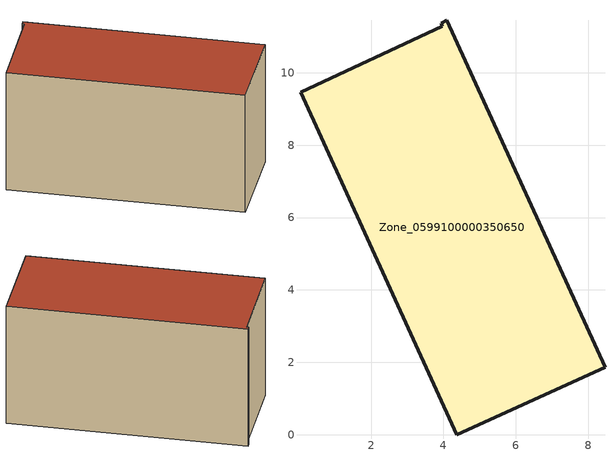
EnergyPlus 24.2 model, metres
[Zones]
Zone_0599100000350650
 floor ground (C_G): 0.05,9.46 3.98,11.29 3.93,11.38 4.1,11.45 8.46,1.87 4.38,0 z0
 wall outside (C_F): 8.46,1.87 4.1,11.45 3.93,11.38 3.98,11.29 0.05,9.46 4.38,0 8.46,1.87 z0:5.72
 roof outside (C_R): 3.98,11.29 0.05,9.46 4.38,0 8.46,1.87 4.1,11.45 3.93,11.38 z5.72
[BUILDING]
Pand.0599100000350650: North Axis=0; Terrain=City; Loads Convergence Tolerance Value=0.04; Temperature Convergence Tolerance Value=0.4; Solar Distribution=FullExterior; Maximum Number of Warmup Days=25; Minimum Number of Warmup Days=1
[Site:Location]
Rotterdam.The.Hague.AP_ZH_NLD Design_Conditions: Latitude=51.96; Longitude=4.45; Time Zone=1; Elevation=-4.5
[SITE:GROUNDTEMPERATURE:BUILDINGSURFACE]
18, 18, 18, 18, 18, 18, 18, 18, 18, 18, 18, 18
[MATERIAL] Thermal Absorptance=0.9; Solar Absorptance=0.7; Visible Absorptance=0.7
Name | Roughness | Thickness | Conductivity | Density | Specific Heat
G.TI.1992-2005 | MediumSmooth | 0.15 | 0.06 | 540 | 1210
F.TI.1992-2005 | Rough | 0.3 | 0.12 | 1920 | 840
R.TI.1992-2005 | MediumRough | 0.2 | 0.08 | 1500 | 1000
[CONSTRUCTION]
C_G: G.TI.1992-2005
C_F: F.TI.1992-2005
C_R: R.TI.1992-2005
[ZONE]
Zone_0599100000350650: Type=1; Multiplier=1; Ceiling Height=Autocalculate; Volume=Autocalculate; Floor Area=autocalculate; Part of Total Floor Area=Yes
[ZONEINFILTRATION:DESIGNFLOWRATE]
Infil_Zone_0599100000350650: Zone or ZoneList or Space or SpaceList=Zone_0599100000350650; Schedule=AlwaysOn; Design Flow Rate Calculation Method=Flow/Area; Flow Rate per Floor Area=0.0015; Constant Term Coefficient=1; Temperature Term Coefficient=0; Velocity Term Coefficient=0; Velocity Squared Term Coefficient=0
[HVACTEMPLATE:ZONE:IDEALLOADSAIRSYSTEM]
Zone_0599100000350650: Maximum Heating Supply Air Temperature=50; Minimum Cooling Supply Air Temperature=13; Maximum Heating Supply Air Humidity Ratio=0.0156; Minimum Cooling Supply Air Humidity Ratio=0.0077; Heating Limit=NoLimit; Cooling Limit=NoLimit; Dehumidification Control Type=ConstantSensibleHeatRatio; Cooling Sensible Heat Ratio=0.7; Dehumidification Setpoint=60; Humidification Control Type=None; Humidification Setpoint=30; Outdoor Air Method=None; Outdoor Air Flow Rate per Person=0.00944; Outdoor Air Flow Rate per Zone Floor Area=0; Outdoor Air Flow Rate per Zone=0; Demand Controlled Ventilation Type=None; Outdoor Air Economizer Type=NoEconomizer; Heat Recovery Type=None; Sensible Heat Recovery Effectiveness=0.7; Latent Heat Recovery Effectiveness=0.65
[ZONECONTROL:THERMOSTAT]
ThermostatControl_Zone_0599100000350650: Zone or ZoneList=Zone_0599100000350650; Control Type Schedule=DualSetpointControlType; Control 1=Thermostat_Zone_0599100000350650; Temperature Difference Between Cutout And Setpoint=0
[THERMOSTATSETPOINT:DUALSETPOINT]
Thermostat_Zone_0599100000350650: Heating Setpoint Temperature Schedule=HeatingSetpoint_Zone_0599100000350650; Cooling Setpoint Temperature Schedule=CoolingSetpoint_Zone_0599100000350650
[SCHEDULE:COMPACT]
HeatingSetpoint_Zone_0599100000350650: Through: 12/31, For: AllDays, Until: 24:00, 21
CoolingSetpoint_Zone_0599100000350650: Through: 12/31, For: AllDays, Until: 24:00, 24
DualSetpointControlType: Through: 12/31, For: AllDays, Until: 24:00, 4
AlwaysOn: Through: 12/31, For: AllDays, Until: 24:00, 1
